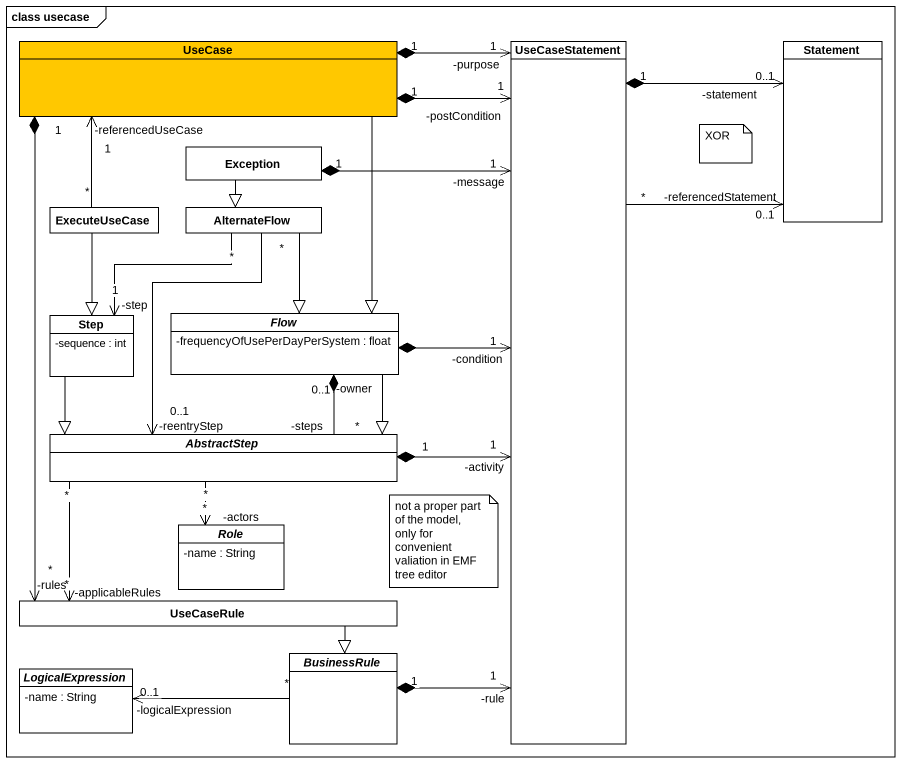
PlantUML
@startuml
mainframe class usecase
hide circle
hide empty members
skinparam classAttributeIconSize 0
class "UseCase" as UseCase_ #FFC800
class UseCaseStatement
class Statement
class "Exception" as Exception_
class ExecuteUseCase
class AlternateFlow
class Step {
  -sequence : int
}
abstract class Flow {
  -frequencyOfUsePerDayPerSystem : float
}
abstract class AbstractStep
abstract class Role {
  -name : String
}
class UseCaseRule
abstract class LogicalExpression {
  -name : String
}
abstract class BusinessRule
UseCase_ "1" *--> "-purpose\n1" UseCaseStatement
UseCase_ "1" *--> "-postCondition\n1" UseCaseStatement
UseCase_ --|> Flow
UseCase_ "1" *--> "*\n-rules" UseCaseRule
UseCaseStatement "1" *-up-> "-statement\n0..1" Statement
UseCaseStatement "*" -up-> "-referencedStatement\n0..1" Statement
Exception_ "1" *--> "-message\n1" UseCaseStatement
Exception_ --|> AlternateFlow
ExecuteUseCase "*" -up-> "1\n-referencedUseCase" UseCase_
ExecuteUseCase --|> Step
AlternateFlow "*" --> "1\n-step" Step
AlternateFlow --|> Flow
AlternateFlow "*" --> "0..1\n-reentryStep" AbstractStep
Step --|> AbstractStep
Flow *-right-> "-condition\n1" UseCaseStatement
Flow --|> AbstractStep
Flow "0..1\n-owner" *-- "*\n-steps" AbstractStep
AbstractStep "1" *-right-> "-activity\n1" UseCaseStatement
AbstractStep "*" --> "-actors\n*" Role
AbstractStep "*" --> "*\n-applicableRules" UseCaseRule
UseCaseRule --|> BusinessRule
BusinessRule "1" *-up-> "-rule\n1" UseCaseStatement
BusinessRule "*" -left-> "-logicalExpression\n0..1" LogicalExpression
note as N1
  XOR
end note
note as N2
  not a proper part of the model, only for convenient valiation in EMF tree editor
end note
@enduml
